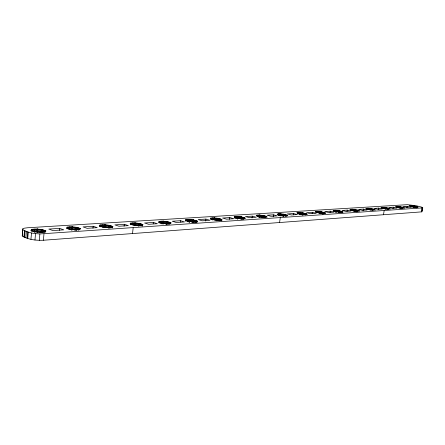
<?xml version="1.0" encoding="UTF-8"?>
<svg xmlns="http://www.w3.org/2000/svg" width="445" height="445" viewBox="0 0 445 445"><rect width="100%" height="100%" fill="white"/><g stroke="black" fill="none" stroke-linecap="round" stroke-linejoin="round"><path stroke-width="0.67" d="M22.25 236.034L22.817 228.841L24.431 228.163L27.523 227.762L407.397 204.672L416.247 205.757L421.504 207.059L422.75 207.876L422.11 211.698L421.27 211.898L43.388 240.25C36.173 240.55 28.58 239.755 22.25 236.034L22.817 228.841M23.952 237.024L24.508 230.677L22.806 229.715M24.536 237.252L25.098 230.905M25.838 237.752L26.4 231.394M27.139 238.253L27.701 231.884M27.729 238.487L28.296 232.112L24.508 230.677M30.939 239.382L31.506 232.996L28.296 232.112M31.74 230.944L31.929 229.442M31.94 231.394L32.112 229.32M32.023 231.422L32.19 229.542L31.667 229.347C36.479 228.886 41.53 228.958 46.002 230.983L45.251 231.033L45.134 232.284M32.919 231.139L33.091 229.258M33.837 231.7L34.065 229.197M34.226 232.296L34.504 229.169M34.666 232.268L34.944 229.142M34.966 240.022L35.544 233.631L31.506 232.996M35.633 232.201L35.917 229.08M36.601 232.14L36.885 229.019M37.041 232.112L37.324 228.991M37.124 232.14L37.402 229.025M37.302 232.207L37.58 229.086M37.48 232.273L37.764 229.153M37.558 232.301L37.842 229.186M38.454 232.368L38.737 229.253M39.344 232.457L39.627 229.342M39.294 240.328L39.872 233.948L422.75 207.876M40.206 232.568L40.489 229.453M41.04 232.702L41.324 229.581M41.157 232.691L41.441 229.576M41.413 232.674L41.702 229.559M41.702 232.312L41.958 229.542M41.819 232.301L42.075 229.537M42.091 232.763L42.381 229.648M42.826 232.39L43.054 229.893M43.554 232.017L43.727 230.143M43.86 232.129L44.033 230.254M43.388 240.25L43.972 233.892M44.166 232.245L44.339 230.371M44.901 231.867L45.017 230.616M59.508 230.427L59.702 228.385L48.811 229.08L52.872 230.56L63.763 229.848L59.702 228.385M67.106 228.797L67.523 227.317L67.395 228.658M68.124 229.058L68.319 227.05M68.964 229.67L69.22 226.994M69.37 229.642L69.631 226.967M69.782 229.62L70.043 226.939M70.683 229.559L70.939 226.883M71.511 230.165L71.84 226.828M72.001 230.171L72.246 226.8L67 227.134L67.523 227.317M72.246 229.564L72.507 226.894M72.424 229.631L72.685 226.956M72.507 229.659L72.769 226.989L72.246 226.8M73.358 229.72L73.62 227.05L76.801 227.328L80.745 228.708L80.05 228.752L79.599 229.392L80.128 229.576C75.489 230.071 70.644 229.876 66.311 227.996L67.023 227.946L67.234 227.456M74.209 229.809L74.471 227.139M74.977 230.582L75.305 227.245M75.845 230.043L76.106 227.373M75.956 230.032L76.217 227.362M76.195 230.02L76.457 227.351M76.434 230.004L76.696 227.334M76.54 229.993L76.801 227.328M76.846 230.104L77.107 227.434M77.586 229.676L77.786 227.673M78.264 229.915L78.459 227.907M78.57 230.02L78.771 228.018M78.882 230.132L79.076 228.124M79.622 229.703L79.755 228.363M92.966 228.224L93.166 226.26L83.054 226.906L87.125 228.318L97.238 227.656L93.166 226.26M99.941 226.461L100.075 225.164M100.064 226.344L100.197 225.048M100.203 226.549L100.259 225.226M100.837 226.939L101.037 224.998M101.677 226.883L101.877 224.942M102.061 226.861L102.261 224.92M102.372 227.478L102.639 224.897M103.212 227.423L103.479 224.842M104.047 227.367L104.314 224.792M104.425 227.345L104.692 224.769L99.814 225.075L100.336 225.253L99.975 225.854L99.313 225.893C103.496 227.623 108.124 227.918 112.585 227.428L112.051 227.245L112.374 226.644L113.019 226.6L109.07 225.276L104.692 224.769M104.508 227.373L104.775 224.797M104.686 227.434L104.953 224.859M104.864 227.495L105.137 224.914M104.948 227.523L105.215 224.942M105.76 227.584L106.032 225.009M106.572 227.668L106.845 225.092M107.379 227.773L107.646 225.192M108.157 227.89L108.424 225.315M108.257 227.885L108.524 225.309M108.48 227.873L108.747 225.292M108.702 227.857L108.969 225.281M108.802 227.851L109.07 225.276M109.108 227.951L109.381 225.376M109.782 228.185L110.054 225.604M110.527 227.768L110.733 225.832M110.838 227.868L111.039 225.938M111.211 227.328L111.35 226.038M111.89 227.556L112.029 226.266M112.235 227.935L112.374 226.644M124.094 226.177L124.3 224.28L114.882 224.881L118.954 226.238L128.371 225.621L124.3 224.28M130.591 224.386L130.724 223.134M130.674 224.553L130.813 223.301M130.758 224.58L130.891 223.329L130.368 223.156C134.646 222.684 139.046 223.067 143.073 224.636L142.467 224.675L142.328 225.921M131.375 224.336L131.514 223.084M132.093 224.909L132.293 223.04M132.443 224.886L132.649 223.017M132.799 224.864L133.005 222.995M132.532 233.564L133.161 227.796M133.511 225.437L133.784 222.945M134.29 225.387L134.562 222.895M134.729 225.387L134.918 222.873M134.907 225.448L135.18 222.956M135.085 225.504L135.358 223.017M135.169 225.532L135.441 223.04M135.948 225.593L136.22 223.101M136.726 225.676L136.999 223.184M137.499 225.776L137.772 223.284M138.256 225.893L138.529 223.401M138.351 225.882L138.623 223.396M138.556 225.871L138.829 223.384M138.762 225.86L139.04 223.368M138.857 225.849L139.135 223.362M139.163 225.949L139.441 223.462M139.908 225.548L140.114 223.679M140.581 225.765L140.792 223.896M140.887 225.865L141.098 223.996M141.198 225.965L141.404 224.096M141.944 225.565L142.083 224.313M142.433 226.082L142.561 224.669M153.186 223.813L153.341 222.433L144.547 222.995L148.613 224.297L157.402 223.724L153.341 222.433M159.076 223.017L159.227 221.349M159.177 222.867L159.332 221.51M159.26 222.895L159.416 221.532L158.893 221.371C163.015 220.904 167.237 221.354 171.13 222.8C170.557 222.55 170.335 223.657 170.997 223.551C166.858 224.035 162.609 223.585 158.704 222.116L159.277 222.083L159.416 221.532M159.805 222.661L159.961 221.304M160.456 223.295L160.69 221.26M160.79 223.273L161.023 221.237M161.123 223.251L161.357 221.215M161.774 223.88L162.086 221.171M162.503 223.835L162.814 221.126M162.831 223.813L163.143 221.104M162.915 223.841L163.226 221.126M163.093 223.896L163.404 221.182M163.27 223.952L163.582 221.243M163.432 223.301L163.665 221.265M164.177 223.357L164.411 221.326M164.923 223.435L165.162 221.404M165.596 224.208L165.907 221.499M166.324 224.325L166.73 221.61M166.608 224.302L166.919 221.593M166.803 224.291L167.114 221.582M166.892 224.286L167.203 221.577M167.192 224.38L167.509 221.671M167.943 223.913L168.182 221.883M168.616 224.124L168.855 222.094M168.922 224.224L169.161 222.189M169.234 224.319L169.467 222.283M169.984 223.852L170.146 222.494M180.331 222.044L180.492 220.709L184.536 221.944L176.315 222.483L172.265 221.232L180.492 220.709M185.854 221.148L186.016 219.83M185.938 221.171L186.099 219.852L185.576 219.696C189.553 219.24 193.614 219.741 197.38 221.082L196.857 221.115L196.696 222.433M186.416 220.948L186.577 219.635M187.106 220.904L187.262 219.591M187.334 221.543L187.573 219.569M187.645 221.521L187.885 219.552M188.33 221.477L188.569 219.507M188.936 222.088L189.253 219.468M189.242 222.072L189.559 219.446M189.325 222.094L189.642 219.468M189.503 222.15L189.82 219.524M189.759 221.549L189.998 219.58M189.843 221.571L190.082 219.602M190.555 221.627L190.794 219.663M191.278 221.705L191.517 219.735M191.923 222.456L192.24 219.83M192.629 222.567L192.952 219.941M192.713 222.561L193.03 219.936M192.896 222.544L193.213 219.925M193.074 222.533L193.397 219.913M193.158 222.528L193.475 219.908M193.542 221.966L193.781 219.997M194.209 222.166L194.448 220.197M194.882 222.372L195.121 220.403M195.188 222.461L195.427 220.492M195.489 222.556L195.733 220.587M196.245 222.1L196.401 220.787M196.835 222.583L196.935 221.109M205.69 221.026L205.929 219.09L209.951 220.281L202.241 220.787L198.22 219.585L205.929 219.09M210.696 219.48L210.891 218.111M211.375 219.346L211.536 218.067M212.02 219.302L212.182 218.028M212.232 219.919L212.471 218.011M212.526 219.902L212.766 217.994M213.166 219.863L213.405 217.95M213.806 219.819L214.045 217.911M214.179 219.824L214.334 217.894L210.596 218.128C211.125 218.017 211.269 219.057 210.646 218.818C214.312 220.075 218.239 220.631 222.1 220.164C221.354 219.774 221.638 219.112 221.343 220.781M214.357 219.874L214.596 217.967M214.535 219.93L214.774 218.022M214.612 219.952L214.852 218.044L214.334 217.894M215.297 220.008L215.536 218.1L218.122 218.339L221.999 219.474L221.504 219.507M215.914 220.72L216.237 218.172M216.615 220.809L216.932 218.267M217.383 220.281L217.627 218.373M217.46 220.275L217.705 218.367M217.633 220.264L217.872 218.356M217.805 220.253L218.044 218.345M217.878 220.247L218.122 218.339M218.184 220.336L218.423 218.428M218.845 220.531L219.09 218.623M219.513 220.726L219.752 218.818M219.813 220.815L220.058 218.907M220.197 220.269L220.358 218.996M220.865 220.464L221.026 219.19M221.421 220.776L221.582 219.502M221.532 220.659L221.693 219.385M221.588 220.764L221.755 219.491M229.576 219.452L229.815 217.572L233.803 218.723L226.566 219.196L222.567 218.033L229.815 217.572M234.376 218.017L234.537 216.776M234.454 218.039L234.615 216.798L234.103 216.654C237.819 216.214 241.591 216.798 245.128 217.961L244.667 217.989L245.323 218.623C241.591 219.079 237.802 218.489 234.254 217.316L234.726 217.282L234.615 216.798M234.827 217.839L234.988 216.598M235.433 217.8L235.594 216.559M235.628 218.4L235.867 216.543M235.9 218.378L236.139 216.526M236.506 218.339L236.746 216.487M237.107 218.3L237.346 216.448M237.38 218.284L237.619 216.431M237.38 218.923L237.702 216.454M237.558 218.973L237.875 216.504M237.73 219.023L238.053 216.554M237.891 218.428L238.131 216.582M238.553 218.484L238.793 216.632M239.226 218.556L239.466 216.704M239.899 218.645L240.144 216.793M240.573 218.745L240.812 216.899M240.645 218.74L240.89 216.893M240.806 218.734L241.045 216.882M240.968 218.723L241.207 216.871M240.956 219.335L241.279 216.865M241.257 219.418L241.579 216.954M241.997 218.99L242.241 217.138M242.659 219.179L242.903 217.327M242.959 219.263L243.204 217.41M243.259 219.352L243.504 217.499M244.005 218.923L244.166 217.688M252.042 217.967L252.282 216.148L256.242 217.255L249.428 217.7L245.462 216.582L252.282 216.148M257.449 216.554L257.633 215.18M257.705 216.531L257.889 215.163M257.966 216.515L258.15 215.146M258.445 217.166L258.717 215.113M259.012 217.127L259.285 215.074M259.268 217.11L259.546 215.057L263.09 215.48L266.905 216.537L266.466 216.565L267.184 217.177C263.568 217.616 259.913 216.999 256.465 215.903L256.91 215.875L256.231 215.269L259.546 215.057M259.346 217.132L259.624 215.08M259.524 217.182L259.797 215.13M259.696 217.232L259.975 215.18M259.774 217.255L260.052 215.202M260.408 217.305L260.687 215.252M261.059 217.377L261.337 215.324M261.716 217.46L261.994 215.408M262.372 217.561L262.65 215.508M262.439 217.555L262.717 215.502M262.589 217.549L262.867 215.497M262.739 217.538L263.017 215.486M262.811 217.533L263.09 215.48M263.106 217.616L263.384 215.564M263.852 217.115L264.041 215.742M264.508 217.293L264.692 215.925M264.808 217.377L264.992 216.009M265.103 217.46L265.292 216.092M265.76 217.644L265.949 216.27M273.18 216.821L273.458 214.802L277.38 215.869L270.961 216.292L267.028 215.208L273.458 214.802M278.231 215.208L278.42 213.873M278.475 215.191L278.659 213.861M278.72 215.18L278.904 213.845M279.26 215.141L279.443 213.811M279.705 215.775L279.977 213.778M279.944 215.758L280.222 213.761L287.437 215.191L287.025 215.219L287.787 215.808C284.288 216.237 280.751 215.591 277.407 214.568L277.83 214.546L277.096 213.956L280.222 213.761M280.022 215.781L280.3 213.784M280.194 215.825L280.472 213.828M280.45 215.897L280.645 213.878M279.594 222.528L280.255 217.744M281.151 215.28L281.34 213.95M281.691 216.014L281.969 214.017M282.325 216.098L282.603 214.101M282.964 216.192L283.304 214.195M283.17 216.181L283.448 214.184M283.315 216.17L283.593 214.179M283.376 216.164L283.654 214.173M283.671 216.248L283.949 214.251M284.411 215.758L284.6 214.429M285.061 215.936L285.251 214.601M285.356 216.014L285.545 214.685M285.651 216.092L285.84 214.763M286.302 216.27L286.491 214.935M293.261 214.84L293.45 213.528L297.332 214.568L291.269 214.963L287.37 213.917L293.45 213.528M297.866 213.939L298.05 212.643M298.1 213.928L298.284 212.632M298.328 213.912L298.512 212.615M298.834 213.878L299.023 212.582M299.251 214.496L299.53 212.554M299.479 214.479L299.758 212.538L306.833 213.923L306.444 213.95L307.25 214.518C303.857 214.929 300.436 214.273 297.182 213.311L297.577 213.288L296.798 212.721L299.758 212.538M299.557 214.501L299.835 212.56M299.73 214.546L300.008 212.604M299.902 214.59L300.18 212.649M300.069 213.962L300.258 212.671M300.57 214.662L300.848 212.721M301.182 214.729L301.46 212.788M301.799 214.807L302.077 212.866M302.422 214.902L302.695 212.96M302.483 214.896L302.756 212.96M302.617 214.891L302.895 212.949M302.75 214.879L303.028 212.938M302.811 214.879L303.089 212.938M303.101 214.952L303.379 213.016M303.835 214.479L304.024 213.183M304.48 214.646L304.664 213.355M304.769 214.724L304.959 213.428M305.064 214.802L305.248 213.505M305.709 214.974L305.893 213.678M312.162 213.606L312.351 212.326L316.195 213.333L310.46 213.706L306.599 212.693L312.351 212.326M315.961 212.771L316.145 211.509M316.445 212.743L316.629 211.481M316.662 212.727L316.846 211.464M316.885 212.716L317.068 211.453M317.363 212.682L317.546 211.419M317.841 212.654L318.025 211.392M318.058 212.638L318.242 211.381L325.184 212.727L324.811 212.749L325.662 213.3C322.364 213.695 319.048 213.022 315.883 212.12L316.261 212.098L315.444 211.553L318.242 211.381M318.136 212.66L318.32 211.397M318.309 212.699L318.492 211.442M318.475 212.743L318.659 211.486M318.553 212.766L318.737 211.503M319.032 213.444L319.31 211.559M319.621 213.511L319.899 211.62M320.228 213.589L320.5 211.698M320.828 213.678L321.168 211.787M321.017 213.667L321.29 211.781M321.145 213.661L321.418 211.77M321.201 213.656L321.479 211.77M321.585 213.099L321.768 211.842M322.219 213.266L322.403 212.004M322.759 214.062L323.037 212.17M323.048 214.14L323.326 212.243M323.432 213.583L323.615 212.321M324.071 213.745L324.255 212.488M330.062 212.432L330.246 211.191L334.05 212.165L328.616 212.521L324.8 211.536L330.246 211.191M334.045 211.603L334.228 210.374M334.256 211.592L334.44 210.363M334.462 211.581L334.646 210.352M334.918 211.547L335.102 210.324M335.374 211.52L335.558 210.29M335.58 211.509L335.764 210.279L342.572 211.586L342.216 211.609L343.101 212.143L337.277 211.937L333.6 210.997L333.961 210.975L333.11 210.446L335.764 210.279M335.658 211.525L335.841 210.301M335.73 212.182L336.008 210.34M335.897 212.226L336.175 210.385M335.975 212.243L336.253 210.402M336.531 212.293L336.804 210.452M337.193 211.742L337.377 210.518M337.777 211.82L337.961 210.591M338.367 211.909L338.55 210.68M338.423 211.903L338.606 210.68M338.456 212.51L338.728 210.669M338.573 212.504L338.851 210.663M338.628 212.499L338.906 210.657M338.912 212.571L339.19 210.73M339.541 212.732L339.819 210.891M340.264 212.276L340.447 211.052M340.547 212.348L340.736 211.125M340.837 212.426L341.02 211.197M341.465 212.582L341.654 211.353M342.099 212.743L342.283 211.514M347.039 211.325L347.222 210.112L350.983 211.058L345.832 211.392L342.055 210.441L347.222 210.112M350.749 210.53L350.933 209.328M350.949 210.513L351.127 209.317M351.144 210.502L351.328 209.306M351.578 210.474L351.761 209.278M352.006 210.446L352.19 209.25M352.279 210.452L352.39 209.239L349.865 209.395L350.749 209.907L350.41 209.929L354.042 210.835L359.643 211.047L358.737 210.53L359.065 210.507L352.39 209.239M352.446 210.496L352.629 209.295M352.612 210.535L352.796 209.339M352.685 210.552L352.868 209.356M353.13 211.203L353.408 209.406M353.692 211.264L353.964 209.467M354.259 211.336L354.531 209.545M354.832 211.425L355.11 209.628M354.887 211.419L355.16 209.623M355.004 211.414L355.277 209.617M355.116 211.403L355.444 209.606M355.544 210.874L355.727 209.678M356.161 211.03L356.35 209.834M356.695 211.781L356.968 209.99M356.979 211.853L357.252 210.057M357.352 211.325L357.535 210.129M357.975 211.481L358.158 210.285M363.07 210.858L363.343 209.089L367.064 210.007L362.163 210.324L358.431 209.4L363.343 209.089M366.591 209.695L366.802 208.332M366.78 209.684L366.992 208.321M366.964 209.673L367.175 208.31M367.375 209.645L367.587 208.282M367.787 209.617L367.998 208.26M367.976 209.606L368.187 208.249L374.74 209.484L374.423 209.506L375.358 210.001L369.967 209.795L366.374 208.911L366.697 208.894L365.79 208.399L368.187 208.249M368.048 209.628L368.26 208.266M368.21 209.667L368.427 208.305M368.449 209.723L368.588 208.343M368.972 209.773L369.183 208.41M369.511 209.834L369.723 208.471M370.068 209.907L370.279 208.544M370.629 209.99L370.891 208.627M370.791 209.979L371.002 208.616M370.896 209.973L371.158 208.61M371.225 210.034L371.442 208.677M371.842 210.19L372.053 208.827M372.454 210.34L372.671 208.978M372.738 210.407L372.949 209.044M373.016 210.474L373.227 209.117M378.461 209.456L378.673 208.115L382.35 209.005L377.688 209.311L374 208.41L378.673 208.115M381.688 208.716L381.899 207.387M381.866 208.705L382.077 207.376M382.044 208.694L382.255 207.364M382.439 208.672L382.65 207.342M382.828 208.644L383.039 207.314M383.006 208.633L383.29 207.32M383.24 208.688L383.451 207.359M383.406 208.727L383.618 207.398M383.479 208.744L383.69 207.42L380.937 207.448L381.866 207.926L381.554 207.948L385.109 208.805L390.304 209.011L389.353 208.527L389.653 208.51L383.69 207.42M383.985 208.794L384.191 207.465M383.495 214.735L384.146 210.646M384.508 208.85L384.719 207.526M385.053 208.922L385.264 207.593M385.598 209.005L385.859 207.676M385.754 208.994L385.965 207.665M385.854 208.989L386.065 207.659M385.904 208.983L386.115 207.659M386.177 209.05L386.388 207.726M386.783 209.2L387 207.871M387.395 209.345L387.606 208.015M387.667 209.411L387.884 208.082M387.945 209.478L388.157 208.149M388.557 209.628L388.769 208.293M393.057 208.499L393.263 207.186L396.901 208.054L392.462 208.343L388.819 207.47L393.263 207.186M396.239 207.776L396.451 206.474M396.412 207.765L396.623 206.463M396.784 207.737L396.996 206.441M397.157 207.715L397.368 206.419M397.329 207.704L397.535 206.408L403.86 207.581L403.57 207.598L404.538 208.071L399.527 207.865L395.36 206.541L397.535 206.408M397.402 207.72L397.608 206.424M397.557 207.759L397.769 206.463M397.719 207.798L398.002 206.519M398.281 207.86L398.492 206.563M398.798 207.915L399.004 206.619M399.326 207.987L399.532 206.691M399.86 208.065L400.116 206.769M400.005 208.054L400.216 206.758M400.105 208.049L400.316 206.753M400.15 208.049L400.361 206.753M400.422 208.11L400.634 206.814M401.023 208.254L401.234 206.958M401.624 208.399L401.835 207.103M401.896 208.466L402.108 207.164M402.169 208.527L402.38 207.231M402.77 208.672L402.981 207.37M406.969 207.581L407.175 206.302L410.768 207.148L406.541 207.42L402.936 206.569L407.175 206.302M410.112 206.875L410.318 205.607M410.468 206.853L410.674 205.584M410.824 206.825L411.03 205.562M410.985 206.819L411.191 205.551L417.404 206.697L418.116 207.17L413.272 206.964L409.116 205.679L411.191 205.551M411.058 206.836L411.263 205.568M411.213 206.869L411.425 205.601M411.375 206.908L411.58 205.64M411.447 206.925L411.653 205.657M411.92 206.97L412.131 205.701M412.42 207.025L412.632 205.757M412.938 207.092L413.144 205.829M413.461 207.17L413.716 205.902M413.6 207.164L413.811 205.896M414.006 207.214L414.217 205.952M414.601 207.353L414.807 206.091M415.191 207.498L415.402 206.23M415.463 207.559L415.675 206.291M415.736 207.62L415.942 206.352M416.325 207.759L416.537 206.491M416.921 207.898L417.132 206.63M421.27 211.898L421.91 208.065M422.06 210.702L422.589 207.52M186.099 219.852L186.055 220.381L185.515 220.414C189.297 221.771 193.38 222.278 197.374 221.805L196.846 221.643L196.857 221.115M130.891 223.329L130.652 223.902L130.035 223.941C134.078 225.532 138.506 225.915 142.801 225.42L142.267 225.253L142.467 224.675M32.19 229.542L31.528 230.204L30.766 230.254C35.25 232.312 40.339 232.379 45.173 231.895L44.645 231.7L45.251 231.033M35.544 233.631L39.872 233.948M72.769 226.989L73.62 227.05M214.852 218.044L215.536 218.1M413.906 205.89L413.694 207.159L413.945 205.885"/></g></svg>
